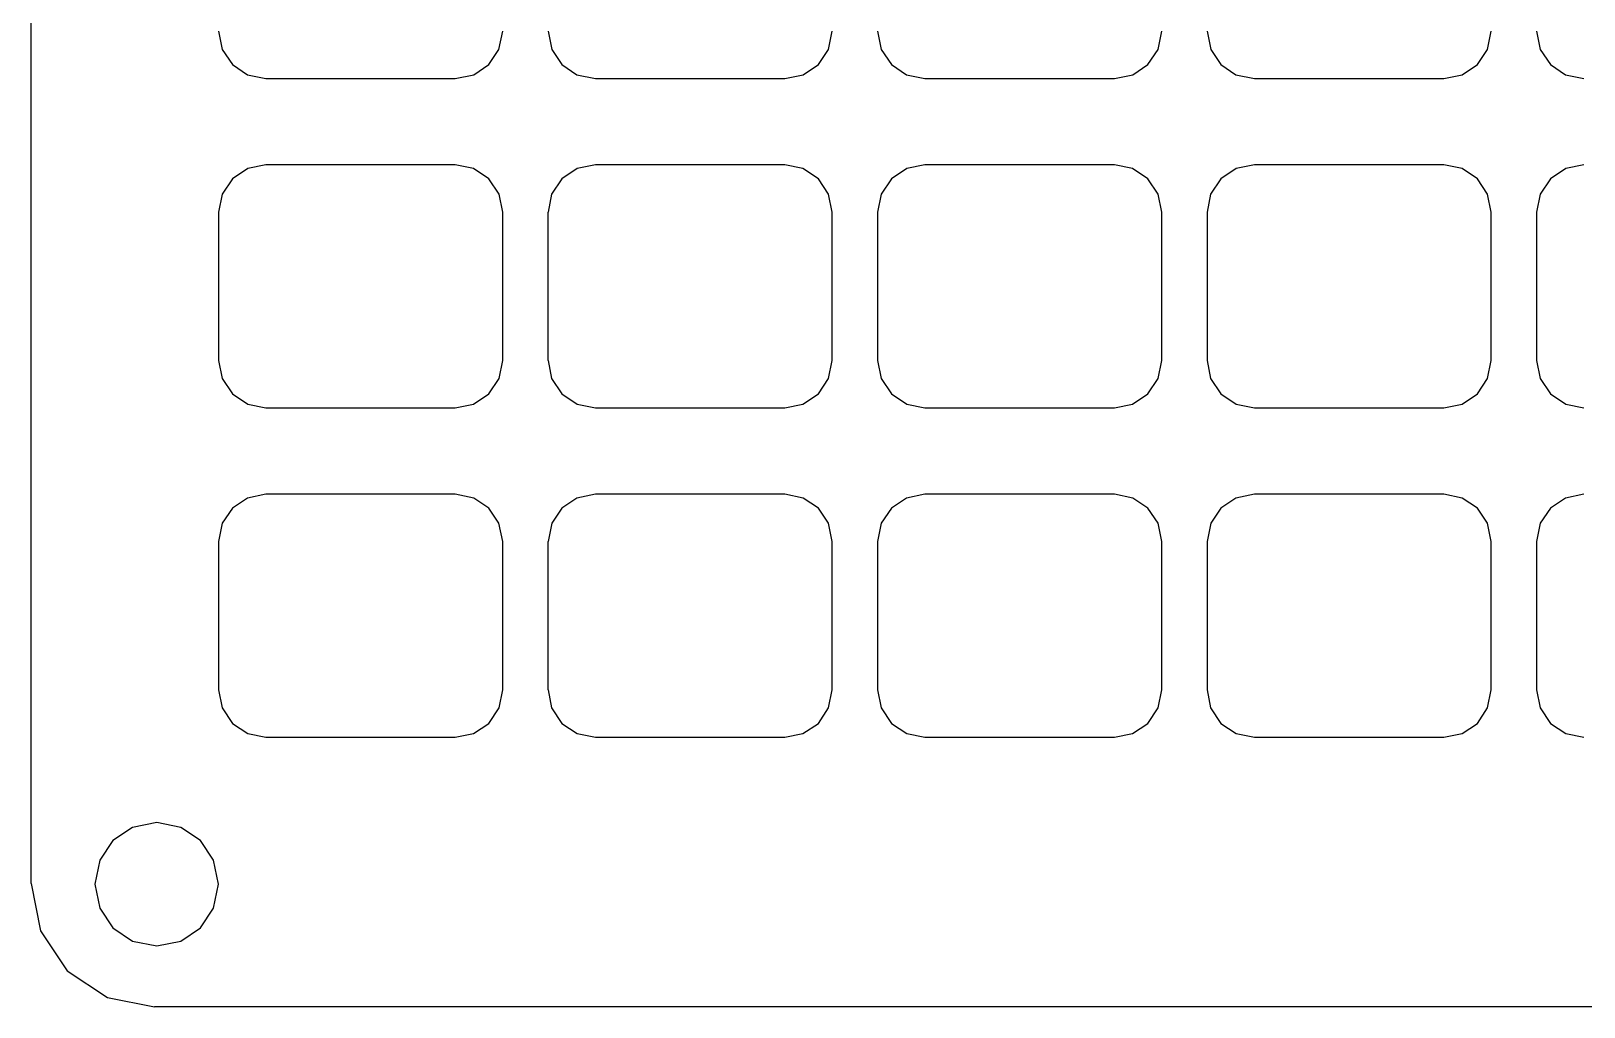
# Model space of a CAD drawing. Extents: x 0 to 148, y 0 to 81.
# Drawn here: x 0.13 to 37.83, y 0.13 to 23.83 of the extents above; entities that cross this region are included whole.
import ezdxf

# ---------------------------------------------------------------- set-up
doc = ezdxf.new("R2010")
doc.units = 0

msp = doc.modelspace()

# ---------------------------------------------------------------- linework, layer by layer
at = {"layer": 'Part__Feature007', "color": 7}
for points in [[(0.132202, 3.132256), (0.132202, 50.992675)], [(0.132202, 3.132256), (0.132202, 50.992675)], [(0.132202, 3.132256), (0.132202, 50.992675)], [(0.132202, 3.132256), (0.132202, 50.992675)], [(4.6823, 23.832516), (4.772676, 23.38489), (5.019131, 23.019354), (5.384669, 22.772904), (5.832296, 22.682532)], [(4.6823, 23.832516), (4.772676, 23.38489), (5.019131, 23.019354), (5.384669, 22.772904), (5.832296, 22.682532)], [(4.6823, 23.832516), (4.772676, 23.38489), (5.019131, 23.019354), (5.384669, 22.772904), (5.832296, 22.682532)], [(4.6823, 23.832516), (4.772676, 23.38489), (5.019131, 23.019354), (5.384669, 22.772904), (5.832296, 22.682532)], [(10.432291, 22.682532), (10.879919, 22.772903), (11.245458, 23.019354), (11.491914, 23.384889), (11.582291, 23.832516)], [(10.432291, 22.682532), (10.879919, 22.772903), (11.245458, 23.019354), (11.491914, 23.384889), (11.582291, 23.832516)], [(10.432291, 22.682532), (10.879919, 22.772903), (11.245458, 23.019354), (11.491914, 23.384889), (11.582291, 23.832516)], [(10.432291, 22.682532), (10.879919, 22.772903), (11.245458, 23.019354), (11.491914, 23.384889), (11.582291, 23.832516)], [(12.682289, 23.832516), (12.772666, 23.38489), (13.019121, 23.019354), (13.384659, 22.772904), (13.832286, 22.682532)], [(12.682289, 23.832516), (12.772666, 23.38489), (13.019121, 23.019354), (13.384659, 22.772904), (13.832286, 22.682532)], [(12.682289, 23.832516), (12.772666, 23.38489), (13.019121, 23.019354), (13.384659, 22.772904), (13.832286, 22.682532)], [(12.682289, 23.832516), (12.772666, 23.38489), (13.019121, 23.019354), (13.384659, 22.772904), (13.832286, 22.682532)], [(18.432281, 22.682532), (18.879909, 22.772903), (19.245448, 23.019354), (19.491903, 23.384889), (19.582281, 23.832516)], [(18.432281, 22.682532), (18.879909, 22.772903), (19.245448, 23.019354), (19.491903, 23.384889), (19.582281, 23.832516)], [(18.432281, 22.682532), (18.879909, 22.772903), (19.245448, 23.019354), (19.491903, 23.384889), (19.582281, 23.832516)], [(18.432281, 22.682532), (18.879909, 22.772903), (19.245448, 23.019354), (19.491903, 23.384889), (19.582281, 23.832516)], [(20.682279, 23.832516), (20.772656, 23.38489), (21.01911, 23.019354), (21.384649, 22.772904), (21.832276, 22.682532)], [(20.682279, 23.832516), (20.772656, 23.38489), (21.01911, 23.019354), (21.384649, 22.772904), (21.832276, 22.682532)], [(20.682279, 23.832516), (20.772656, 23.38489), (21.01911, 23.019354), (21.384649, 22.772904), (21.832276, 22.682532)], [(20.682279, 23.832516), (20.772656, 23.38489), (21.01911, 23.019354), (21.384649, 22.772904), (21.832276, 22.682532)], [(26.432271, 22.682532), (26.879899, 22.772903), (27.245438, 23.019354), (27.491893, 23.384889), (27.58227, 23.832516)], [(26.432271, 22.682532), (26.879899, 22.772903), (27.245438, 23.019354), (27.491893, 23.384889), (27.58227, 23.832516)], [(26.432271, 22.682532), (26.879899, 22.772903), (27.245438, 23.019354), (27.491893, 23.384889), (27.58227, 23.832516)], [(26.432271, 22.682532), (26.879899, 22.772903), (27.245438, 23.019354), (27.491893, 23.384889), (27.58227, 23.832516)], [(28.682269, 23.832516), (28.772646, 23.38489), (29.0191, 23.019354), (29.384638, 22.772904), (29.832266, 22.682532)], [(28.682269, 23.832516), (28.772646, 23.38489), (29.0191, 23.019354), (29.384638, 22.772904), (29.832266, 22.682532)], [(28.682269, 23.832516), (28.772646, 23.38489), (29.0191, 23.019354), (29.384638, 22.772904), (29.832266, 22.682532)], [(28.682269, 23.832516), (28.772646, 23.38489), (29.0191, 23.019354), (29.384638, 22.772904), (29.832266, 22.682532)], [(34.432261, 22.682532), (34.879889, 22.772903), (35.245428, 23.019354), (35.491883, 23.384889), (35.58226, 23.832516)], [(34.432261, 22.682532), (34.879889, 22.772903), (35.245428, 23.019354), (35.491883, 23.384889), (35.58226, 23.832516)], [(34.432261, 22.682532), (34.879889, 22.772903), (35.245428, 23.019354), (35.491883, 23.384889), (35.58226, 23.832516)], [(34.432261, 22.682532), (34.879889, 22.772903), (35.245428, 23.019354), (35.491883, 23.384889), (35.58226, 23.832516)], [(36.682259, 23.832516), (36.772635, 23.38489), (37.01909, 23.019354), (37.384628, 22.772904), (37.832256, 22.682532)], [(36.682259, 23.832516), (36.772635, 23.38489), (37.01909, 23.019354), (37.384628, 22.772904), (37.832256, 22.682532)], [(36.682259, 23.832516), (36.772635, 23.38489), (37.01909, 23.019354), (37.384628, 22.772904), (37.832256, 22.682532)], [(36.682259, 23.832516), (36.772635, 23.38489), (37.01909, 23.019354), (37.384628, 22.772904), (37.832256, 22.682532)], [(5.832378, 22.682294), (10.432418, 22.682294)], [(5.832378, 22.682294), (10.432418, 22.682294)], [(5.832378, 22.682294), (5.832378, 22.682294)], [(5.832378, 22.682294), (5.832378, 22.682294)], [(5.832378, 22.682294), (10.432418, 22.682294)], [(5.832378, 22.682294), (10.432418, 22.682294)], [(10.432418, 22.682294), (10.432418, 22.682294)], [(10.432418, 22.682294), (10.432418, 22.682294)], [(13.83231, 22.682294), (18.43235, 22.682294)], [(13.83231, 22.682294), (18.43235, 22.682294)], [(13.83231, 22.682294), (13.83231, 22.682294)], [(13.83231, 22.682294), (13.83231, 22.682294)], [(13.83231, 22.682294), (18.43235, 22.682294)], [(13.83231, 22.682294), (18.43235, 22.682294)], [(18.43235, 22.682294), (18.43235, 22.682294)], [(18.43235, 22.682294), (18.43235, 22.682294)], [(21.832242, 22.682294), (26.432282, 22.682294)], [(21.832242, 22.682294), (26.432282, 22.682294)], [(21.832242, 22.682294), (21.832242, 22.682294)], [(21.832242, 22.682294), (21.832242, 22.682294)], [(21.832242, 22.682294), (26.432282, 22.682294)], [(21.832242, 22.682294), (26.432282, 22.682294)], [(26.432282, 22.682294), (26.432282, 22.682294)], [(26.432282, 22.682294), (26.432282, 22.682294)], [(29.832173, 22.682294), (34.432213, 22.682294)], [(29.832173, 22.682294), (34.432213, 22.682294)], [(29.832173, 22.682294), (29.832173, 22.682294)], [(29.832173, 22.682294), (29.832173, 22.682294)], [(29.832173, 22.682294), (34.432213, 22.682294)], [(29.832173, 22.682294), (34.432213, 22.682294)], [(34.432213, 22.682294), (34.432213, 22.682294)], [(34.432213, 22.682294), (34.432213, 22.682294)], [(5.832296, 20.582537), (5.392209, 20.494997), (5.019121, 20.245706), (4.769834, 19.872616), (4.6823, 19.432527)], [(5.832296, 20.582537), (5.392209, 20.494997), (5.019121, 20.245706), (4.769834, 19.872616), (4.6823, 19.432527)], [(5.832296, 20.582537), (5.392209, 20.494997), (5.019121, 20.245706), (4.769834, 19.872616), (4.6823, 19.432527)], [(5.832296, 20.582537), (5.392209, 20.494997), (5.019121, 20.245706), (4.769834, 19.872616), (4.6823, 19.432527)], [(10.432418, 20.581505), (5.832378, 20.581505)], [(10.432418, 20.581505), (5.832378, 20.581505)], [(5.832378, 20.581505), (5.832378, 20.581505)], [(10.432418, 20.581505), (5.832378, 20.581505)], [(5.832378, 20.581505), (5.832378, 20.581505)], [(10.432418, 20.581505), (5.832378, 20.581505)], [(11.582291, 19.432527), (11.494756, 19.872616), (11.245468, 20.245707), (10.87238, 20.494998), (10.432291, 20.582537)], [(11.582291, 19.432527), (11.494756, 19.872616), (11.245468, 20.245707), (10.87238, 20.494998), (10.432291, 20.582537)], [(11.582291, 19.432527), (11.494756, 19.872616), (11.245468, 20.245707), (10.87238, 20.494998), (10.432291, 20.582537)], [(11.582291, 19.432527), (11.494756, 19.872616), (11.245468, 20.245707), (10.87238, 20.494998), (10.432291, 20.582537)], [(10.432418, 20.581505), (10.432418, 20.581505)], [(10.432418, 20.581505), (10.432418, 20.581505)], [(13.832286, 20.582537), (13.392199, 20.494997), (13.019111, 20.245706), (12.769824, 19.872616), (12.682289, 19.432527)], [(13.832286, 20.582537), (13.392199, 20.494997), (13.019111, 20.245706), (12.769824, 19.872616), (12.682289, 19.432527)], [(13.832286, 20.582537), (13.392199, 20.494997), (13.019111, 20.245706), (12.769824, 19.872616), (12.682289, 19.432527)], [(13.832286, 20.582537), (13.392199, 20.494997), (13.019111, 20.245706), (12.769824, 19.872616), (12.682289, 19.432527)], [(18.43235, 20.581505), (13.83231, 20.581505)], [(18.43235, 20.581505), (13.83231, 20.581505)], [(13.83231, 20.581505), (13.83231, 20.581505)], [(18.43235, 20.581505), (13.83231, 20.581505)], [(13.83231, 20.581505), (13.83231, 20.581505)], [(18.43235, 20.581505), (13.83231, 20.581505)], [(19.582281, 19.432527), (19.494746, 19.872616), (19.245458, 20.245707), (18.87237, 20.494998), (18.432281, 20.582537)], [(19.582281, 19.432527), (19.494746, 19.872616), (19.245458, 20.245707), (18.87237, 20.494998), (18.432281, 20.582537)], [(19.582281, 19.432527), (19.494746, 19.872616), (19.245458, 20.245707), (18.87237, 20.494998), (18.432281, 20.582537)], [(19.582281, 19.432527), (19.494746, 19.872616), (19.245458, 20.245707), (18.87237, 20.494998), (18.432281, 20.582537)], [(18.43235, 20.581505), (18.43235, 20.581505)], [(18.43235, 20.581505), (18.43235, 20.581505)], [(21.832276, 20.582537), (21.392188, 20.494997), (21.019101, 20.245706), (20.769814, 19.872616), (20.682279, 19.432527)], [(21.832276, 20.582537), (21.392188, 20.494997), (21.019101, 20.245706), (20.769814, 19.872616), (20.682279, 19.432527)], [(21.832276, 20.582537), (21.392188, 20.494997), (21.019101, 20.245706), (20.769814, 19.872616), (20.682279, 19.432527)], [(21.832276, 20.582537), (21.392188, 20.494997), (21.019101, 20.245706), (20.769814, 19.872616), (20.682279, 19.432527)], [(26.432282, 20.581505), (21.832242, 20.581505)], [(26.432282, 20.581505), (21.832242, 20.581505)], [(21.832242, 20.581505), (21.832242, 20.581505)], [(26.432282, 20.581505), (21.832242, 20.581505)], [(21.832242, 20.581505), (21.832242, 20.581505)], [(26.432282, 20.581505), (21.832242, 20.581505)], [(27.58227, 19.432527), (27.494735, 19.872616), (27.245448, 20.245707), (26.872359, 20.494998), (26.432271, 20.582537)], [(27.58227, 19.432527), (27.494735, 19.872616), (27.245448, 20.245707), (26.872359, 20.494998), (26.432271, 20.582537)], [(27.58227, 19.432527), (27.494735, 19.872616), (27.245448, 20.245707), (26.872359, 20.494998), (26.432271, 20.582537)], [(27.58227, 19.432527), (27.494735, 19.872616), (27.245448, 20.245707), (26.872359, 20.494998), (26.432271, 20.582537)], [(26.432282, 20.581505), (26.432282, 20.581505)], [(26.432282, 20.581505), (26.432282, 20.581505)], [(29.832266, 20.582537), (29.392178, 20.494997), (29.019091, 20.245706), (28.769804, 19.872616), (28.682269, 19.432527)], [(29.832266, 20.582537), (29.392178, 20.494997), (29.019091, 20.245706), (28.769804, 19.872616), (28.682269, 19.432527)], [(29.832266, 20.582537), (29.392178, 20.494997), (29.019091, 20.245706), (28.769804, 19.872616), (28.682269, 19.432527)], [(29.832266, 20.582537), (29.392178, 20.494997), (29.019091, 20.245706), (28.769804, 19.872616), (28.682269, 19.432527)], [(34.432213, 20.581505), (29.832173, 20.581505)], [(34.432213, 20.581505), (29.832173, 20.581505)], [(29.832173, 20.581505), (29.832173, 20.581505)], [(34.432213, 20.581505), (29.832173, 20.581505)], [(29.832173, 20.581505), (29.832173, 20.581505)], [(34.432213, 20.581505), (29.832173, 20.581505)], [(34.432213, 20.581505), (34.432213, 20.581505)], [(34.432213, 20.581505), (34.432213, 20.581505)], [(35.58226, 19.432527), (35.494725, 19.872616), (35.245437, 20.245707), (34.872349, 20.494998), (34.432261, 20.582537)], [(35.58226, 19.432527), (35.494725, 19.872616), (35.245437, 20.245707), (34.872349, 20.494998), (34.432261, 20.582537)], [(35.58226, 19.432527), (35.494725, 19.872616), (35.245437, 20.245707), (34.872349, 20.494998), (34.432261, 20.582537)], [(35.58226, 19.432527), (35.494725, 19.872616), (35.245437, 20.245707), (34.872349, 20.494998), (34.432261, 20.582537)], [(37.832256, 20.582537), (37.392168, 20.494997), (37.019081, 20.245706), (36.769794, 19.872616), (36.682259, 19.432527)], [(37.832256, 20.582537), (37.392168, 20.494997), (37.019081, 20.245706), (36.769794, 19.872616), (36.682259, 19.432527)], [(37.832256, 20.582537), (37.392168, 20.494997), (37.019081, 20.245706), (36.769794, 19.872616), (36.682259, 19.432527)], [(37.832256, 20.582537), (37.392168, 20.494997), (37.019081, 20.245706), (36.769794, 19.872616), (36.682259, 19.432527)], [(4.682236, 19.433215), (4.682236, 15.83224)], [(4.682236, 19.433215), (4.682236, 15.83224)], [(4.682236, 19.433215), (4.682236, 19.433215)], [(4.682236, 19.433215), (4.682236, 19.433215)], [(4.682236, 19.433215), (4.682236, 15.83224)], [(4.682236, 19.433215), (4.682236, 15.83224)], [(11.582296, 15.83224), (11.582296, 19.433215)], [(11.582296, 15.83224), (11.582296, 19.433215)], [(11.582296, 19.433215), (11.582296, 19.433215)], [(11.582296, 15.83224), (11.582296, 19.433215)], [(11.582296, 19.433215), (11.582296, 19.433215)], [(11.582296, 15.83224), (11.582296, 19.433215)], [(12.682168, 19.433215), (12.682168, 15.83224)], [(12.682168, 19.433215), (12.682168, 15.83224)], [(12.682168, 19.433215), (12.682168, 19.433215)], [(12.682168, 19.433215), (12.682168, 19.433215)], [(12.682168, 19.433215), (12.682168, 15.83224)], [(12.682168, 19.433215), (12.682168, 15.83224)], [(19.582228, 15.83224), (19.582228, 19.433215)], [(19.582228, 15.83224), (19.582228, 19.433215)], [(19.582228, 19.433215), (19.582228, 19.433215)], [(19.582228, 15.83224), (19.582228, 19.433215)], [(19.582228, 19.433215), (19.582228, 19.433215)], [(19.582228, 15.83224), (19.582228, 19.433215)], [(20.682364, 19.433215), (20.682364, 15.83224)], [(20.682364, 19.433215), (20.682364, 15.83224)], [(20.682364, 19.433215), (20.682364, 19.433215)], [(20.682364, 19.433215), (20.682364, 19.433215)], [(20.682364, 19.433215), (20.682364, 15.83224)], [(20.682364, 19.433215), (20.682364, 15.83224)], [(27.582159, 15.83224), (27.582159, 19.433215)], [(27.582159, 15.83224), (27.582159, 19.433215)], [(27.582159, 19.433215), (27.582159, 19.433215)], [(27.582159, 15.83224), (27.582159, 19.433215)], [(27.582159, 19.433215), (27.582159, 19.433215)], [(27.582159, 15.83224), (27.582159, 19.433215)], [(28.682295, 19.433215), (28.682295, 15.83224)], [(28.682295, 19.433215), (28.682295, 15.83224)], [(28.682295, 19.433215), (28.682295, 19.433215)], [(28.682295, 19.433215), (28.682295, 19.433215)], [(28.682295, 19.433215), (28.682295, 15.83224)], [(28.682295, 19.433215), (28.682295, 15.83224)], [(35.582355, 15.83224), (35.582355, 19.433215)], [(35.582355, 15.83224), (35.582355, 19.433215)], [(35.582355, 19.433215), (35.582355, 19.433215)], [(35.582355, 15.83224), (35.582355, 19.433215)], [(35.582355, 19.433215), (35.582355, 19.433215)], [(35.582355, 15.83224), (35.582355, 19.433215)], [(36.682227, 19.433215), (36.682227, 15.83224)], [(36.682227, 19.433215), (36.682227, 15.83224)], [(36.682227, 19.433215), (36.682227, 19.433215)], [(36.682227, 19.433215), (36.682227, 19.433215)], [(36.682227, 19.433215), (36.682227, 15.83224)], [(36.682227, 19.433215), (36.682227, 15.83224)], [(4.682236, 15.83224), (4.682236, 15.83224)], [(4.682236, 15.83224), (4.682236, 15.83224)], [(4.6823, 15.832531), (4.769834, 15.392443), (5.019121, 15.019353), (5.392209, 14.770061), (5.832296, 14.682521)], [(4.6823, 15.832531), (4.769834, 15.392443), (5.019121, 15.019353), (5.392209, 14.770061), (5.832296, 14.682521)], [(4.6823, 15.832531), (4.769834, 15.392443), (5.019121, 15.019353), (5.392209, 14.770061), (5.832296, 14.682521)], [(4.6823, 15.832531), (4.769834, 15.392443), (5.019121, 15.019353), (5.392209, 14.770061), (5.832296, 14.682521)], [(10.432291, 14.682521), (10.87238, 14.770061), (11.245467, 15.019352), (11.494755, 15.392442), (11.582291, 15.832531)], [(10.432291, 14.682521), (10.87238, 14.770061), (11.245467, 15.019352), (11.494755, 15.392442), (11.582291, 15.832531)], [(10.432291, 14.682521), (10.87238, 14.770061), (11.245467, 15.019352), (11.494755, 15.392442), (11.582291, 15.832531)], [(10.432291, 14.682521), (10.87238, 14.770061), (11.245467, 15.019352), (11.494755, 15.392442), (11.582291, 15.832531)], [(11.582296, 15.83224), (11.582296, 15.83224)], [(11.582296, 15.83224), (11.582296, 15.83224)], [(12.682168, 15.83224), (12.682168, 15.83224)], [(12.682168, 15.83224), (12.682168, 15.83224)], [(12.682289, 15.832531), (12.769824, 15.392443), (13.019111, 15.019353), (13.392199, 14.770061), (13.832286, 14.682521)], [(12.682289, 15.832531), (12.769824, 15.392443), (13.019111, 15.019353), (13.392199, 14.770061), (13.832286, 14.682521)], [(12.682289, 15.832531), (12.769824, 15.392443), (13.019111, 15.019353), (13.392199, 14.770061), (13.832286, 14.682521)], [(12.682289, 15.832531), (12.769824, 15.392443), (13.019111, 15.019353), (13.392199, 14.770061), (13.832286, 14.682521)], [(18.432281, 14.682521), (18.872369, 14.770061), (19.245457, 15.019352), (19.494745, 15.392442), (19.582281, 15.832531)], [(18.432281, 14.682521), (18.872369, 14.770061), (19.245457, 15.019352), (19.494745, 15.392442), (19.582281, 15.832531)], [(18.432281, 14.682521), (18.872369, 14.770061), (19.245457, 15.019352), (19.494745, 15.392442), (19.582281, 15.832531)], [(18.432281, 14.682521), (18.872369, 14.770061), (19.245457, 15.019352), (19.494745, 15.392442), (19.582281, 15.832531)], [(19.582228, 15.83224), (19.582228, 15.83224)], [(19.582228, 15.83224), (19.582228, 15.83224)], [(20.682279, 15.832531), (20.769814, 15.392443), (21.019101, 15.019353), (21.392188, 14.770061), (21.832276, 14.682521)], [(20.682279, 15.832531), (20.769814, 15.392443), (21.019101, 15.019353), (21.392188, 14.770061), (21.832276, 14.682521)], [(20.682279, 15.832531), (20.769814, 15.392443), (21.019101, 15.019353), (21.392188, 14.770061), (21.832276, 14.682521)], [(20.682279, 15.832531), (20.769814, 15.392443), (21.019101, 15.019353), (21.392188, 14.770061), (21.832276, 14.682521)], [(20.682364, 15.83224), (20.682364, 15.83224)], [(20.682364, 15.83224), (20.682364, 15.83224)], [(26.432271, 14.682521), (26.872359, 14.770061), (27.245447, 15.019352), (27.494735, 15.392442), (27.58227, 15.832531)], [(26.432271, 14.682521), (26.872359, 14.770061), (27.245447, 15.019352), (27.494735, 15.392442), (27.58227, 15.832531)], [(26.432271, 14.682521), (26.872359, 14.770061), (27.245447, 15.019352), (27.494735, 15.392442), (27.58227, 15.832531)], [(26.432271, 14.682521), (26.872359, 14.770061), (27.245447, 15.019352), (27.494735, 15.392442), (27.58227, 15.832531)], [(27.582159, 15.83224), (27.582159, 15.83224)], [(27.582159, 15.83224), (27.582159, 15.83224)], [(28.682269, 15.832531), (28.769804, 15.392443), (29.019091, 15.019353), (29.392178, 14.770061), (29.832266, 14.682521)], [(28.682269, 15.832531), (28.769804, 15.392443), (29.019091, 15.019353), (29.392178, 14.770061), (29.832266, 14.682521)], [(28.682269, 15.832531), (28.769804, 15.392443), (29.019091, 15.019353), (29.392178, 14.770061), (29.832266, 14.682521)], [(28.682269, 15.832531), (28.769804, 15.392443), (29.019091, 15.019353), (29.392178, 14.770061), (29.832266, 14.682521)], [(28.682295, 15.83224), (28.682295, 15.83224)], [(28.682295, 15.83224), (28.682295, 15.83224)], [(34.432261, 14.682521), (34.872349, 14.770061), (35.245437, 15.019352), (35.494725, 15.392442), (35.58226, 15.832531)], [(34.432261, 14.682521), (34.872349, 14.770061), (35.245437, 15.019352), (35.494725, 15.392442), (35.58226, 15.832531)], [(34.432261, 14.682521), (34.872349, 14.770061), (35.245437, 15.019352), (35.494725, 15.392442), (35.58226, 15.832531)], [(34.432261, 14.682521), (34.872349, 14.770061), (35.245437, 15.019352), (35.494725, 15.392442), (35.58226, 15.832531)], [(35.582355, 15.83224), (35.582355, 15.83224)], [(35.582355, 15.83224), (35.582355, 15.83224)], [(36.682227, 15.83224), (36.682227, 15.83224)], [(36.682227, 15.83224), (36.682227, 15.83224)], [(36.682259, 15.832531), (36.769794, 15.392443), (37.019081, 15.019353), (37.392168, 14.770061), (37.832256, 14.682521)], [(36.682259, 15.832531), (36.769794, 15.392443), (37.019081, 15.019353), (37.392168, 14.770061), (37.832256, 14.682521)], [(36.682259, 15.832531), (36.769794, 15.392443), (37.019081, 15.019353), (37.392168, 14.770061), (37.832256, 14.682521)], [(36.682259, 15.832531), (36.769794, 15.392443), (37.019081, 15.019353), (37.392168, 14.770061), (37.832256, 14.682521)], [(5.832378, 14.681304), (10.432418, 14.681304)], [(5.832378, 14.681304), (10.432418, 14.681304)], [(5.832378, 14.681304), (5.832378, 14.681304)], [(5.832378, 14.681304), (5.832378, 14.681304)], [(5.832378, 14.681304), (10.432418, 14.681304)], [(5.832378, 14.681304), (10.432418, 14.681304)], [(10.432418, 14.681304), (10.432418, 14.681304)], [(10.432418, 14.681304), (10.432418, 14.681304)], [(13.83231, 14.681304), (18.43235, 14.681304)], [(13.83231, 14.681304), (18.43235, 14.681304)], [(13.83231, 14.681304), (13.83231, 14.681304)], [(13.83231, 14.681304), (13.83231, 14.681304)], [(13.83231, 14.681304), (18.43235, 14.681304)], [(13.83231, 14.681304), (18.43235, 14.681304)], [(18.43235, 14.681304), (18.43235, 14.681304)], [(18.43235, 14.681304), (18.43235, 14.681304)], [(21.832242, 14.681304), (26.432282, 14.681304)], [(21.832242, 14.681304), (26.432282, 14.681304)], [(21.832242, 14.681304), (21.832242, 14.681304)], [(21.832242, 14.681304), (21.832242, 14.681304)], [(21.832242, 14.681304), (26.432282, 14.681304)], [(21.832242, 14.681304), (26.432282, 14.681304)], [(26.432282, 14.681304), (26.432282, 14.681304)], [(26.432282, 14.681304), (26.432282, 14.681304)], [(29.832173, 14.681304), (34.432213, 14.681304)], [(29.832173, 14.681304), (34.432213, 14.681304)], [(29.832173, 14.681304), (29.832173, 14.681304)], [(29.832173, 14.681304), (29.832173, 14.681304)], [(29.832173, 14.681304), (34.432213, 14.681304)], [(29.832173, 14.681304), (34.432213, 14.681304)], [(34.432213, 14.681304), (34.432213, 14.681304)], [(34.432213, 14.681304), (34.432213, 14.681304)], [(5.832296, 12.582526), (5.384669, 12.492155), (5.019131, 12.245704), (4.772676, 11.880169), (4.6823, 11.432543)], [(5.832296, 12.582526), (5.384669, 12.492155), (5.019131, 12.245704), (4.772676, 11.880169), (4.6823, 11.432543)], [(5.832296, 12.582526), (5.384669, 12.492155), (5.019131, 12.245704), (4.772676, 11.880169), (4.6823, 11.432543)], [(5.832296, 12.582526), (5.384669, 12.492155), (5.019131, 12.245704), (4.772676, 11.880169), (4.6823, 11.432543)], [(10.432418, 12.583161), (5.832378, 12.583161)], [(10.432418, 12.583161), (5.832378, 12.583161)], [(5.832378, 12.583161), (5.832378, 12.583161)], [(10.432418, 12.583161), (5.832378, 12.583161)], [(5.832378, 12.583161), (5.832378, 12.583161)], [(10.432418, 12.583161), (5.832378, 12.583161)], [(11.582291, 11.432543), (11.491914, 11.880169), (11.245459, 12.245705), (10.87992, 12.492155), (10.432291, 12.582526)], [(11.582291, 11.432543), (11.491914, 11.880169), (11.245459, 12.245705), (10.87992, 12.492155), (10.432291, 12.582526)], [(11.582291, 11.432543), (11.491914, 11.880169), (11.245459, 12.245705), (10.87992, 12.492155), (10.432291, 12.582526)], [(11.582291, 11.432543), (11.491914, 11.880169), (11.245459, 12.245705), (10.87992, 12.492155), (10.432291, 12.582526)], [(10.432418, 12.583161), (10.432418, 12.583161)], [(10.432418, 12.583161), (10.432418, 12.583161)], [(13.832286, 12.582526), (13.384659, 12.492155), (13.019121, 12.245704), (12.772666, 11.880169), (12.682289, 11.432543)], [(13.832286, 12.582526), (13.384659, 12.492155), (13.019121, 12.245704), (12.772666, 11.880169), (12.682289, 11.432543)], [(13.832286, 12.582526), (13.384659, 12.492155), (13.019121, 12.245704), (12.772666, 11.880169), (12.682289, 11.432543)], [(13.832286, 12.582526), (13.384659, 12.492155), (13.019121, 12.245704), (12.772666, 11.880169), (12.682289, 11.432543)], [(18.43235, 12.583161), (13.83231, 12.583161)], [(18.43235, 12.583161), (13.83231, 12.583161)], [(13.83231, 12.583161), (13.83231, 12.583161)], [(18.43235, 12.583161), (13.83231, 12.583161)], [(13.83231, 12.583161), (13.83231, 12.583161)], [(18.43235, 12.583161), (13.83231, 12.583161)], [(19.582281, 11.432543), (19.491904, 11.880169), (19.245448, 12.245705), (18.879909, 12.492155), (18.432281, 12.582526)], [(19.582281, 11.432543), (19.491904, 11.880169), (19.245448, 12.245705), (18.879909, 12.492155), (18.432281, 12.582526)], [(19.582281, 11.432543), (19.491904, 11.880169), (19.245448, 12.245705), (18.879909, 12.492155), (18.432281, 12.582526)], [(19.582281, 11.432543), (19.491904, 11.880169), (19.245448, 12.245705), (18.879909, 12.492155), (18.432281, 12.582526)], [(18.43235, 12.583161), (18.43235, 12.583161)], [(18.43235, 12.583161), (18.43235, 12.583161)], [(21.832276, 12.582526), (21.384649, 12.492155), (21.01911, 12.245704), (20.772656, 11.880169), (20.682279, 11.432543)], [(21.832276, 12.582526), (21.384649, 12.492155), (21.01911, 12.245704), (20.772656, 11.880169), (20.682279, 11.432543)], [(21.832276, 12.582526), (21.384649, 12.492155), (21.01911, 12.245704), (20.772656, 11.880169), (20.682279, 11.432543)], [(21.832276, 12.582526), (21.384649, 12.492155), (21.01911, 12.245704), (20.772656, 11.880169), (20.682279, 11.432543)], [(26.432282, 12.583161), (21.832242, 12.583161)], [(26.432282, 12.583161), (21.832242, 12.583161)], [(21.832242, 12.583161), (21.832242, 12.583161)], [(26.432282, 12.583161), (21.832242, 12.583161)], [(21.832242, 12.583161), (21.832242, 12.583161)], [(26.432282, 12.583161), (21.832242, 12.583161)], [(27.58227, 11.432543), (27.491894, 11.880169), (27.245438, 12.245705), (26.879899, 12.492155), (26.432271, 12.582526)], [(27.58227, 11.432543), (27.491894, 11.880169), (27.245438, 12.245705), (26.879899, 12.492155), (26.432271, 12.582526)], [(27.58227, 11.432543), (27.491894, 11.880169), (27.245438, 12.245705), (26.879899, 12.492155), (26.432271, 12.582526)], [(27.58227, 11.432543), (27.491894, 11.880169), (27.245438, 12.245705), (26.879899, 12.492155), (26.432271, 12.582526)], [(26.432282, 12.583161), (26.432282, 12.583161)], [(26.432282, 12.583161), (26.432282, 12.583161)], [(29.832266, 12.582526), (29.384638, 12.492155), (29.0191, 12.245704), (28.772646, 11.880169), (28.682269, 11.432543)], [(29.832266, 12.582526), (29.384638, 12.492155), (29.0191, 12.245704), (28.772646, 11.880169), (28.682269, 11.432543)], [(29.832266, 12.582526), (29.384638, 12.492155), (29.0191, 12.245704), (28.772646, 11.880169), (28.682269, 11.432543)], [(29.832266, 12.582526), (29.384638, 12.492155), (29.0191, 12.245704), (28.772646, 11.880169), (28.682269, 11.432543)], [(34.432213, 12.583161), (29.832173, 12.583161)], [(34.432213, 12.583161), (29.832173, 12.583161)], [(29.832173, 12.583161), (29.832173, 12.583161)], [(34.432213, 12.583161), (29.832173, 12.583161)], [(29.832173, 12.583161), (29.832173, 12.583161)], [(34.432213, 12.583161), (29.832173, 12.583161)], [(34.432213, 12.583161), (34.432213, 12.583161)], [(34.432213, 12.583161), (34.432213, 12.583161)], [(35.58226, 11.432543), (35.491883, 11.880169), (35.245428, 12.245705), (34.879889, 12.492155), (34.432261, 12.582526)], [(35.58226, 11.432543), (35.491883, 11.880169), (35.245428, 12.245705), (34.879889, 12.492155), (34.432261, 12.582526)], [(35.58226, 11.432543), (35.491883, 11.880169), (35.245428, 12.245705), (34.879889, 12.492155), (34.432261, 12.582526)], [(35.58226, 11.432543), (35.491883, 11.880169), (35.245428, 12.245705), (34.879889, 12.492155), (34.432261, 12.582526)], [(37.832256, 12.582526), (37.384628, 12.492155), (37.01909, 12.245704), (36.772635, 11.880169), (36.682259, 11.432543)], [(37.832256, 12.582526), (37.384628, 12.492155), (37.01909, 12.245704), (36.772635, 11.880169), (36.682259, 11.432543)], [(37.832256, 12.582526), (37.384628, 12.492155), (37.01909, 12.245704), (36.772635, 11.880169), (36.682259, 11.432543)], [(37.832256, 12.582526), (37.384628, 12.492155), (37.01909, 12.245704), (36.772635, 11.880169), (36.682259, 11.432543)], [(4.682236, 11.432225), (4.682236, 7.83125)], [(4.682236, 11.432225), (4.682236, 7.83125)], [(4.682236, 11.432225), (4.682236, 11.432225)], [(4.682236, 11.432225), (4.682236, 11.432225)], [(4.682236, 11.432225), (4.682236, 7.83125)], [(4.682236, 11.432225), (4.682236, 7.83125)], [(11.582296, 7.83125), (11.582296, 11.432225)], [(11.582296, 7.83125), (11.582296, 11.432225)], [(11.582296, 11.432225), (11.582296, 11.432225)], [(11.582296, 7.83125), (11.582296, 11.432225)], [(11.582296, 11.432225), (11.582296, 11.432225)], [(11.582296, 7.83125), (11.582296, 11.432225)], [(12.682168, 11.432225), (12.682168, 7.83125)], [(12.682168, 11.432225), (12.682168, 7.83125)], [(12.682168, 11.432225), (12.682168, 11.432225)], [(12.682168, 11.432225), (12.682168, 11.432225)], [(12.682168, 11.432225), (12.682168, 7.83125)], [(12.682168, 11.432225), (12.682168, 7.83125)], [(19.582228, 7.83125), (19.582228, 11.432225)], [(19.582228, 7.83125), (19.582228, 11.432225)], [(19.582228, 11.432225), (19.582228, 11.432225)], [(19.582228, 7.83125), (19.582228, 11.432225)], [(19.582228, 11.432225), (19.582228, 11.432225)], [(19.582228, 7.83125), (19.582228, 11.432225)], [(20.682364, 11.432225), (20.682364, 7.83125)], [(20.682364, 11.432225), (20.682364, 7.83125)], [(20.682364, 11.432225), (20.682364, 11.432225)], [(20.682364, 11.432225), (20.682364, 11.432225)], [(20.682364, 11.432225), (20.682364, 7.83125)], [(20.682364, 11.432225), (20.682364, 7.83125)], [(27.582159, 7.83125), (27.582159, 11.432225)], [(27.582159, 7.83125), (27.582159, 11.432225)], [(27.582159, 11.432225), (27.582159, 11.432225)], [(27.582159, 7.83125), (27.582159, 11.432225)], [(27.582159, 11.432225), (27.582159, 11.432225)], [(27.582159, 7.83125), (27.582159, 11.432225)], [(28.682295, 11.432225), (28.682295, 7.83125)], [(28.682295, 11.432225), (28.682295, 7.83125)], [(28.682295, 11.432225), (28.682295, 11.432225)], [(28.682295, 11.432225), (28.682295, 11.432225)], [(28.682295, 11.432225), (28.682295, 7.83125)], [(28.682295, 11.432225), (28.682295, 7.83125)], [(35.582355, 7.83125), (35.582355, 11.432225)], [(35.582355, 7.83125), (35.582355, 11.432225)], [(35.582355, 11.432225), (35.582355, 11.432225)], [(35.582355, 7.83125), (35.582355, 11.432225)], [(35.582355, 11.432225), (35.582355, 11.432225)], [(35.582355, 7.83125), (35.582355, 11.432225)], [(36.682227, 11.432225), (36.682227, 7.83125)], [(36.682227, 11.432225), (36.682227, 7.83125)], [(36.682227, 11.432225), (36.682227, 11.432225)], [(36.682227, 11.432225), (36.682227, 11.432225)], [(36.682227, 11.432225), (36.682227, 7.83125)], [(36.682227, 11.432225), (36.682227, 7.83125)], [(4.682236, 7.83125), (4.682236, 7.83125)], [(4.682236, 7.83125), (4.682236, 7.83125)], [(4.6823, 7.832547), (4.769834, 7.392458), (5.019121, 7.019368), (5.392209, 6.770077), (5.832296, 6.682537)], [(4.6823, 7.832547), (4.769834, 7.392458), (5.019121, 7.019368), (5.392209, 6.770077), (5.832296, 6.682537)], [(4.6823, 7.832547), (4.769834, 7.392458), (5.019121, 7.019368), (5.392209, 6.770077), (5.832296, 6.682537)], [(4.6823, 7.832547), (4.769834, 7.392458), (5.019121, 7.019368), (5.392209, 6.770077), (5.832296, 6.682537)], [(10.432291, 6.682537), (10.87238, 6.770076), (11.245467, 7.019368), (11.494755, 7.392458), (11.582291, 7.832547)], [(10.432291, 6.682537), (10.87238, 6.770076), (11.245467, 7.019368), (11.494755, 7.392458), (11.582291, 7.832547)], [(10.432291, 6.682537), (10.87238, 6.770076), (11.245467, 7.019368), (11.494755, 7.392458), (11.582291, 7.832547)], [(10.432291, 6.682537), (10.87238, 6.770076), (11.245467, 7.019368), (11.494755, 7.392458), (11.582291, 7.832547)], [(11.582296, 7.83125), (11.582296, 7.83125)], [(11.582296, 7.83125), (11.582296, 7.83125)], [(12.682168, 7.83125), (12.682168, 7.83125)], [(12.682168, 7.83125), (12.682168, 7.83125)], [(12.682289, 7.832547), (12.769824, 7.392458), (13.019111, 7.019368), (13.392199, 6.770077), (13.832286, 6.682537)], [(12.682289, 7.832547), (12.769824, 7.392458), (13.019111, 7.019368), (13.392199, 6.770077), (13.832286, 6.682537)], [(12.682289, 7.832547), (12.769824, 7.392458), (13.019111, 7.019368), (13.392199, 6.770077), (13.832286, 6.682537)], [(12.682289, 7.832547), (12.769824, 7.392458), (13.019111, 7.019368), (13.392199, 6.770077), (13.832286, 6.682537)], [(18.432281, 6.682537), (18.872369, 6.770076), (19.245457, 7.019368), (19.494745, 7.392458), (19.582281, 7.832547)], [(18.432281, 6.682537), (18.872369, 6.770076), (19.245457, 7.019368), (19.494745, 7.392458), (19.582281, 7.832547)], [(18.432281, 6.682537), (18.872369, 6.770076), (19.245457, 7.019368), (19.494745, 7.392458), (19.582281, 7.832547)], [(18.432281, 6.682537), (18.872369, 6.770076), (19.245457, 7.019368), (19.494745, 7.392458), (19.582281, 7.832547)], [(19.582228, 7.83125), (19.582228, 7.83125)], [(19.582228, 7.83125), (19.582228, 7.83125)], [(20.682279, 7.832547), (20.769814, 7.392458), (21.019101, 7.019368), (21.392188, 6.770077), (21.832276, 6.682537)], [(20.682279, 7.832547), (20.769814, 7.392458), (21.019101, 7.019368), (21.392188, 6.770077), (21.832276, 6.682537)], [(20.682279, 7.832547), (20.769814, 7.392458), (21.019101, 7.019368), (21.392188, 6.770077), (21.832276, 6.682537)], [(20.682279, 7.832547), (20.769814, 7.392458), (21.019101, 7.019368), (21.392188, 6.770077), (21.832276, 6.682537)], [(20.682364, 7.83125), (20.682364, 7.83125)], [(20.682364, 7.83125), (20.682364, 7.83125)], [(26.432271, 6.682537), (26.872359, 6.770076), (27.245447, 7.019368), (27.494735, 7.392458), (27.58227, 7.832547)], [(26.432271, 6.682537), (26.872359, 6.770076), (27.245447, 7.019368), (27.494735, 7.392458), (27.58227, 7.832547)], [(26.432271, 6.682537), (26.872359, 6.770076), (27.245447, 7.019368), (27.494735, 7.392458), (27.58227, 7.832547)], [(26.432271, 6.682537), (26.872359, 6.770076), (27.245447, 7.019368), (27.494735, 7.392458), (27.58227, 7.832547)], [(27.582159, 7.83125), (27.582159, 7.83125)], [(27.582159, 7.83125), (27.582159, 7.83125)], [(28.682269, 7.832547), (28.769804, 7.392458), (29.019091, 7.019368), (29.392178, 6.770077), (29.832266, 6.682537)], [(28.682269, 7.832547), (28.769804, 7.392458), (29.019091, 7.019368), (29.392178, 6.770077), (29.832266, 6.682537)], [(28.682269, 7.832547), (28.769804, 7.392458), (29.019091, 7.019368), (29.392178, 6.770077), (29.832266, 6.682537)], [(28.682269, 7.832547), (28.769804, 7.392458), (29.019091, 7.019368), (29.392178, 6.770077), (29.832266, 6.682537)], [(28.682295, 7.83125), (28.682295, 7.83125)], [(28.682295, 7.83125), (28.682295, 7.83125)], [(34.432261, 6.682537), (34.872349, 6.770076), (35.245437, 7.019368), (35.494725, 7.392458), (35.58226, 7.832547)], [(34.432261, 6.682537), (34.872349, 6.770076), (35.245437, 7.019368), (35.494725, 7.392458), (35.58226, 7.832547)], [(34.432261, 6.682537), (34.872349, 6.770076), (35.245437, 7.019368), (35.494725, 7.392458), (35.58226, 7.832547)], [(34.432261, 6.682537), (34.872349, 6.770076), (35.245437, 7.019368), (35.494725, 7.392458), (35.58226, 7.832547)], [(35.582355, 7.83125), (35.582355, 7.83125)], [(35.582355, 7.83125), (35.582355, 7.83125)], [(36.682227, 7.83125), (36.682227, 7.83125)], [(36.682227, 7.83125), (36.682227, 7.83125)], [(36.682259, 7.832547), (36.769794, 7.392458), (37.019081, 7.019368), (37.392168, 6.770077), (37.832256, 6.682537)], [(36.682259, 7.832547), (36.769794, 7.392458), (37.019081, 7.019368), (37.392168, 6.770077), (37.832256, 6.682537)], [(36.682259, 7.832547), (36.769794, 7.392458), (37.019081, 7.019368), (37.392168, 6.770077), (37.832256, 6.682537)], [(36.682259, 7.832547), (36.769794, 7.392458), (37.019081, 7.019368), (37.392168, 6.770077), (37.832256, 6.682537)], [(5.832378, 6.68296), (10.432418, 6.68296)], [(5.832378, 6.68296), (10.432418, 6.68296)], [(5.832378, 6.68296), (5.832378, 6.68296)], [(5.832378, 6.68296), (5.832378, 6.68296)], [(5.832378, 6.68296), (10.432418, 6.68296)], [(5.832378, 6.68296), (10.432418, 6.68296)], [(10.432418, 6.68296), (10.432418, 6.68296)], [(10.432418, 6.68296), (10.432418, 6.68296)], [(13.83231, 6.68296), (18.43235, 6.68296)], [(13.83231, 6.68296), (18.43235, 6.68296)], [(13.83231, 6.68296), (13.83231, 6.68296)], [(13.83231, 6.68296), (13.83231, 6.68296)], [(13.83231, 6.68296), (18.43235, 6.68296)], [(13.83231, 6.68296), (18.43235, 6.68296)], [(18.43235, 6.68296), (18.43235, 6.68296)], [(18.43235, 6.68296), (18.43235, 6.68296)], [(21.832242, 6.68296), (26.432282, 6.68296)], [(21.832242, 6.68296), (26.432282, 6.68296)], [(21.832242, 6.68296), (21.832242, 6.68296)], [(21.832242, 6.68296), (21.832242, 6.68296)], [(21.832242, 6.68296), (26.432282, 6.68296)], [(21.832242, 6.68296), (26.432282, 6.68296)], [(26.432282, 6.68296), (26.432282, 6.68296)], [(26.432282, 6.68296), (26.432282, 6.68296)], [(29.832173, 6.68296), (34.432213, 6.68296)], [(29.832173, 6.68296), (34.432213, 6.68296)], [(29.832173, 6.68296), (29.832173, 6.68296)], [(29.832173, 6.68296), (29.832173, 6.68296)], [(29.832173, 6.68296), (34.432213, 6.68296)], [(29.832173, 6.68296), (34.432213, 6.68296)], [(34.432213, 6.68296), (34.432213, 6.68296)], [(34.432213, 6.68296), (34.432213, 6.68296)], [(4.681699, 3.112545), (4.563508, 3.696062), (4.241974, 4.172498), (3.765304, 4.493685), (3.181701, 4.611452), (2.598099, 4.493685), (2.121428, 4.172498), (1.799895, 3.696062), (1.681703, 3.112545), (1.799895, 2.529028), (2.121428, 2.052591), (2.598099, 1.731405), (3.181701, 1.613638), (3.765304, 1.731405), (4.241974, 2.052591), (4.563508, 2.529028), (4.681699, 3.112545), (4.681699, 3.112545)], [(4.681699, 3.112545), (4.563508, 3.696062), (4.241974, 4.172498), (3.765304, 4.493685), (3.181701, 4.611452), (2.598099, 4.493685), (2.121428, 4.172498), (1.799895, 3.696062), (1.681703, 3.112545), (1.799895, 2.529028), (2.121428, 2.052591), (2.598099, 1.731405), (3.181701, 1.613638), (3.765304, 1.731405), (4.241974, 2.052591), (4.563508, 2.529028), (4.681699, 3.112545), (4.681699, 3.112545)], [(4.681699, 3.112545), (4.563508, 3.696062), (4.241974, 4.172498), (3.765304, 4.493685), (3.181701, 4.611452), (2.598099, 4.493685), (2.121428, 4.172498), (1.799895, 3.696062), (1.681703, 3.112545), (1.799895, 2.529028), (2.121428, 2.052591), (2.598099, 1.731405), (3.181701, 1.613638), (3.765304, 1.731405), (4.241974, 2.052591), (4.563508, 2.529028), (4.681699, 3.112545), (4.681699, 3.112545)], [(4.681699, 3.112545), (4.563508, 3.696062), (4.241974, 4.172498), (3.765304, 4.493685), (3.181701, 4.611452), (2.598099, 4.493685), (2.121428, 4.172498), (1.799895, 3.696062), (1.681703, 3.112545), (1.799895, 2.529028), (2.121428, 2.052591), (2.598099, 1.731405), (3.181701, 1.613638), (3.765304, 1.731405), (4.241974, 2.052591), (4.563508, 2.529028), (4.681699, 3.112545), (4.681699, 3.112545)], [(0.132202, 3.132256), (0.132202, 3.132256)], [(0.132202, 3.132256), (0.132202, 3.132256)], [(0.132305, 3.132547), (0.360665, 1.984497), (1.010982, 1.011227), (1.984251, 0.360909), (3.132301, 0.132547)], [(0.132305, 3.132547), (0.360665, 1.984497), (1.010982, 1.011227), (1.984251, 0.360909), (3.132301, 0.132547)], [(0.132305, 3.132547), (0.360665, 1.984497), (1.010982, 1.011227), (1.984251, 0.360909), (3.132301, 0.132547)], [(0.132305, 3.132547), (0.360665, 1.984497), (1.010982, 1.011227), (1.984251, 0.360909), (3.132301, 0.132547)], [(3.181786, 1.61355), (3.181786, 1.61355)], [(3.181786, 1.61355), (3.181786, 1.61355)], [(145.132153, 0.131885), (3.132309, 0.131885)], [(145.132153, 0.131885), (3.132309, 0.131885)], [(145.132153, 0.131885), (3.132309, 0.131885)], [(3.132309, 0.131885), (3.132309, 0.131885)], [(145.132153, 0.131885), (3.132309, 0.131885)], [(3.132309, 0.131885), (3.132309, 0.131885)]]:
    msp.add_lwpolyline(points, dxfattribs=at)

doc.saveas('drawing.dxf')
